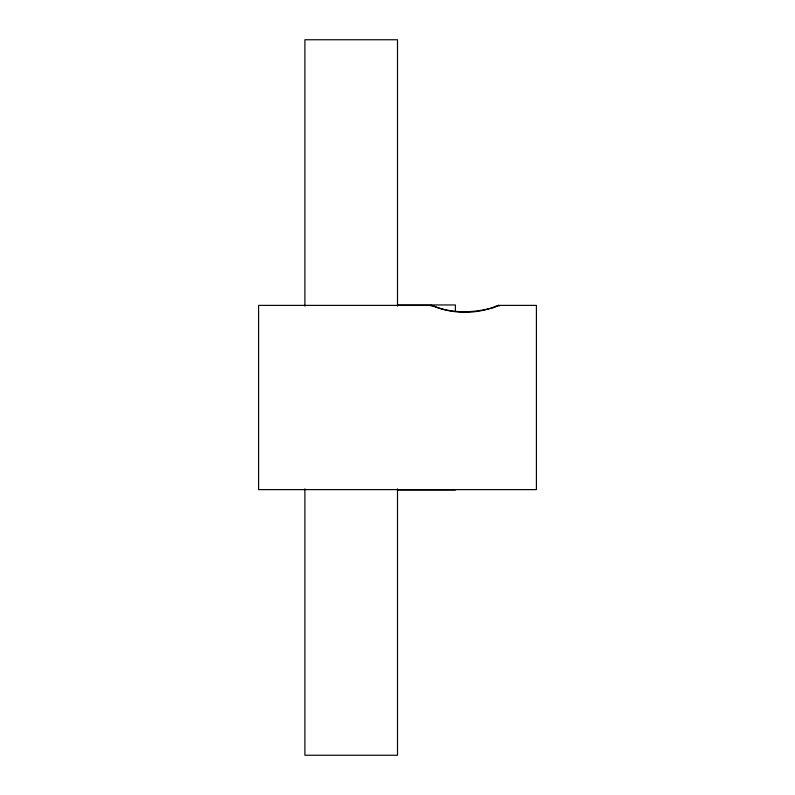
<?xml version="1.0" encoding="UTF-8"?>
<svg xmlns="http://www.w3.org/2000/svg" width="795" height="795" viewBox="0 0 795 795"><rect width="100%" height="100%" fill="white"/><g stroke="black" fill="none" stroke-linecap="round" stroke-linejoin="round"><path stroke-width="1.19" d="M496.299 306.572L498.266 305.389L536.416 305.389L536.416 489.611L258.584 489.611L258.584 305.389L431.596 305.399C451.421 314.015 474.794 313.051 495.315 307.158M431.596 305.399L430.304 305.638L433.762 306.035C453.001 314.343 477.03 314.383 496.269 306.035L499.757 305.658L498.266 305.389M397.5 304.952L455.376 304.952L455.376 311.252M397.5 490.048L455.376 490.048M397.5 306.174L397.5 39.75L304.892 39.75L304.892 306.174M397.5 488.826L397.5 755.25L304.892 755.25L304.892 488.826"/></g></svg>
